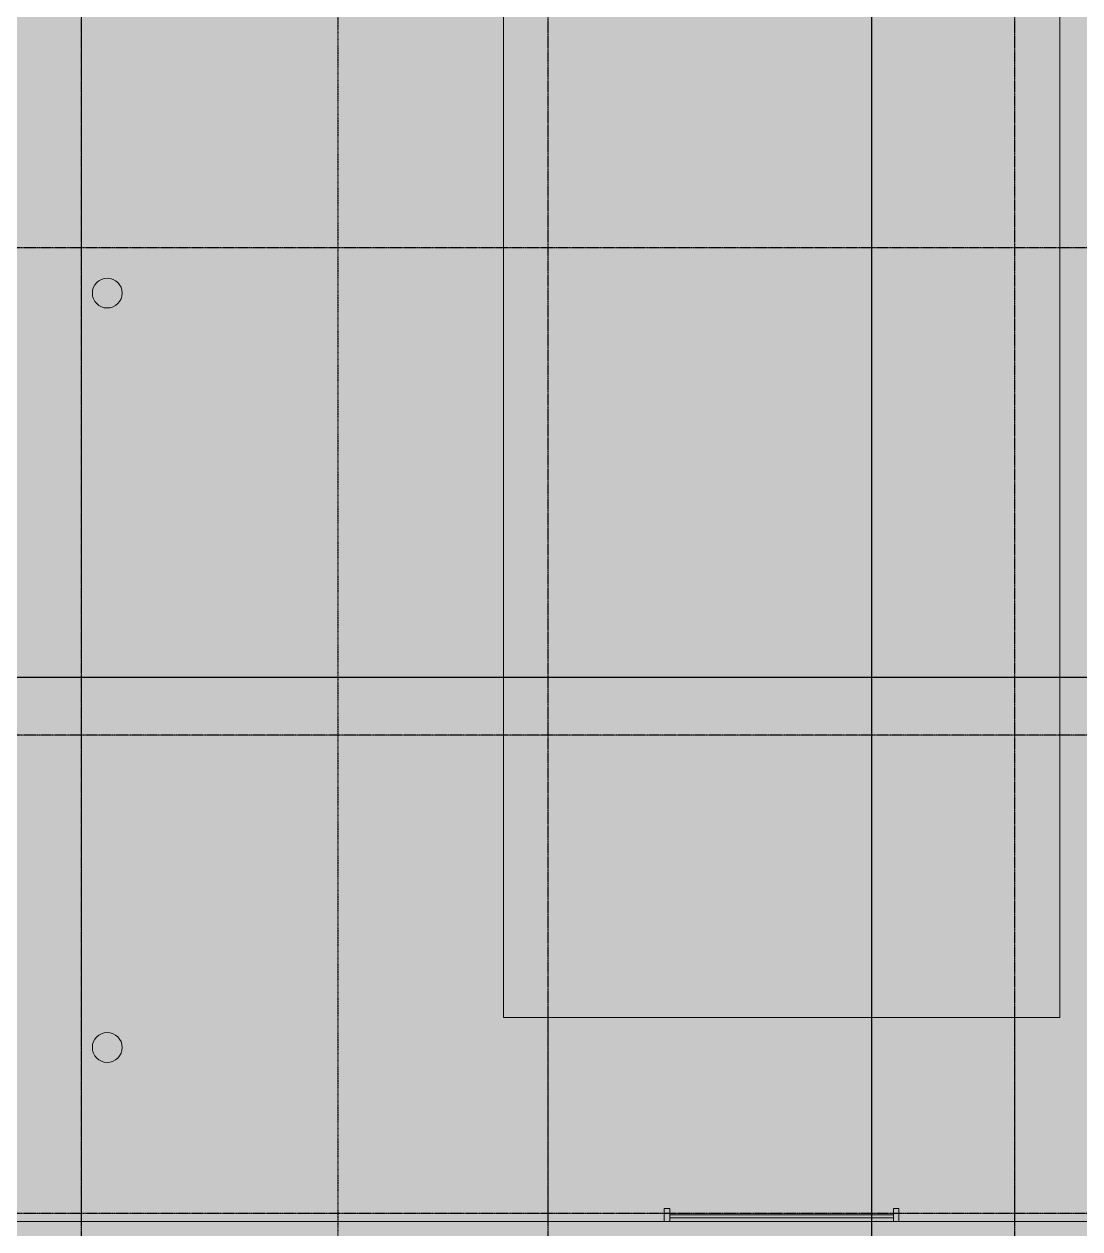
# Model space of a CAD drawing. Header units: inches. Extents: x 9391 to 11530, y 1186 to 2858.
# Drawn here: x 9997 to 10564, y 1524 to 2171 of the extents above; entities that cross this region are included whole.
import ezdxf

# ---------------------------------------------------------------- set-up
doc = ezdxf.new("R2010")
doc.units = ezdxf.units.IN
doc.header["$MEASUREMENT"] = 0
for name, pattern in [('Aligning Line 1_8_', [0.25, 0.125, -0.125]), ('Grid Line 1_2_', [0.875, 0.5, -0.125, 0.125, -0.125]), ('Čerchovaná', [0.625, 0.25, -0.1875, 0, -0.1875])]:
    doc.linetypes.add(name, pattern=pattern)
for name, color, linetype, lineweight in [('0-1', 7, 'Continuous', 5), ('0-2', 7, 'Continuous', 9), ('A-DOOR', 31, 'Continuous', 13), ('A-DOOR-1', 31, 'Čerchovaná', 9), ('A-ROOF', 132, 'Continuous', 13), ('A-ROOF-1', 132, 'Continuous', 5), ('G-ANNO-SYMB', 111, 'Aligning Line 1_8_', 30), ('G-ANNO-SYMB-1', 111, 'Continuous', 30), ('Q-CASE-1', 10, 'Continuous', 9), ('Q-CASE-2', 7, 'Continuous', 9), ('S-FNDN', 32, 'Continuous', 13), ('S-FNDN-1', 32, 'Continuous', 5), ('S-GRID-1', 1, 'Grid Line 1_2_', 30)]:
    doc.layers.add(name, color=color, linetype=linetype, lineweight=lineweight)

# ---------------------------------------------------------------- blocks, each defined once
blk = doc.blocks.new('Casework 3 - Casework 15-1443720-FLOOR PLAN - ROOF')
at = {"layer": 'Q-CASE-1'}
blk.add_hatch(color=256, dxfattribs=at).paths.add_polyline_path([(-1613.87, 10042.09), (-1614.1, 10044), (-1614.78, 10045.81), (-1615.88, 10047.39), (-1617.32, 10048.67), (-1619.03, 10049.57), (-1620.9, 10050.03), (-1622.83, 10050.03), (-1624.7, 10049.57), (-1626.41, 10048.67), (-1627.86, 10047.39), (-1628.95, 10045.81), (-1629.64, 10044), (-1629.87, 10042.09), (-1629.64, 10040.17), (-1628.95, 10038.37), (-1627.86, 10036.78), (-1626.41, 10035.5), (-1624.7, 10034.61), (-1622.83, 10034.15), (-1620.9, 10034.15), (-1619.03, 10034.61), (-1617.32, 10035.5), (-1615.88, 10036.78), (-1614.78, 10038.37), (-1614.1, 10040.17)], flags=0)
at = {"layer": 'Q-CASE-2'}
for start, end in [(0, 180), (180, 0)]:
    blk.add_arc((-1621.87, 10042.09), 8, start, end, dxfattribs=at)
blk = doc.blocks.new('Casework 1 - Casework 15-1443738-FLOOR PLAN - ROOF')
at = {"layer": 'Q-CASE-1'}
blk.add_hatch(color=256, dxfattribs=at).paths.add_polyline_path([(-2018.77, 10042.09), (-2019, 10044), (-2019.68, 10045.81), (-2020.78, 10047.39), (-2022.22, 10048.67), (-2023.93, 10049.57), (-2025.8, 10050.03), (-2027.73, 10050.03), (-2029.6, 10049.57), (-2031.31, 10048.67), (-2032.76, 10047.39), (-2033.85, 10045.81), (-2034.53, 10044), (-2034.77, 10042.09), (-2034.53, 10040.17), (-2033.85, 10038.37), (-2032.76, 10036.78), (-2031.31, 10035.5), (-2029.6, 10034.61), (-2027.73, 10034.15), (-2025.8, 10034.15), (-2023.93, 10034.61), (-2022.22, 10035.5), (-2020.78, 10036.78), (-2019.68, 10038.37), (-2019, 10040.17)], flags=0)
at = {"layer": 'Q-CASE-2'}
for start, end in [(0, 180), (180, 0)]:
    blk.add_arc((-2026.77, 10042.09), 8, start, end, dxfattribs=at)
blk = doc.blocks.new('Oakfire_2_Kitchen_rvt-1-FLOOR PLAN - ROOF')
at = {"layer": '0-2', "rotation": 270.0000000000005}
for name in ['Casework 1 - Casework 15-1443738-FLOOR PLAN - ROOF', 'Casework 3 - Casework 15-1443720-FLOOR PLAN - ROOF']:
    blk.add_blockref(name, (0, 0), dxfattribs=at)
blk = doc.blocks.new('Doors_Industrial_Loading-Systems_Sectional-Overhead-Door_Standard-Lift_Full-Vision - 3000 x 3000 mm-1714863-FLOOR PLAN - ROOF')
at = {"layer": 'A-DOOR'}
for p, q in [((-62.99, 4), (-62.99, 10.89)), ((-62.99, 10.89), (-60.04, 10.89)), ((-60.04, 10.89), (-60.04, 4)), ((-60.04, 7.54), (60.04, 7.54)), ((62.99, 10.89), (60.04, 10.89)), ((60.04, 10.89), (60.04, 4)), ((62.99, 10.89), (60.04, 10.89)), ((60.04, 10.89), (60.04, 4)), ((62.99, 4), (62.99, 10.89)), ((62.99, 4), (62.99, 10.89)), ((-60.04, 4), (-62.99, 4)), ((60.04, 5.97), (-60.04, 5.97)), ((60.04, 4), (62.99, 4)), ((60.04, 4), (62.99, 4))]:
    blk.add_line(p, q, dxfattribs=at)
at = {"layer": 'A-DOOR-1'}
for p, q in [((-59.06, 4), (59.06, 4)), ((59.06, -4), (-59.06, -4))]:
    blk.add_line(p, q, dxfattribs=at)

msp = doc.modelspace()

# ---------------------------------------------------------------- hatches: boundary and pattern name
at = {"layer": 'A-ROOF-1'}
for points in [[(9777.87, 1528.46), (10028.27, 1528.46), (10028.27, 2312.08), (9727.3, 2312.08), (9727.3, 2154.42), (9777.87, 2154.42), (9777.87, 1669.44), (9778.22, 1669.17), (9778.22, 1669.76), (9778.32, 1669.74), (9778.53, 1669.35), (9778.84, 1668.53), (9778.94, 1668.14), (9779.02, 1667.52), (9789.42, 1667.52), (9789.51, 1667.64), (9789.51, 1667.77), (9790.27, 1668.08), (9790.64, 1669.1), (9791.62, 1669.54), (9791.62, 1664.75), (9790.63, 1665.22), (9790.27, 1666.22), (9789.51, 1666.56), (9789.51, 1666.7), (9789.37, 1666.77), (9778.99, 1666.77), (9778.88, 1665.93), (9778.67, 1665.25), (9778.37, 1664.64), (9778.25, 1664.5), (9778.22, 1664.84), (9778.22, 1665.12), (9777.87, 1664.84), (9777.91, 1574.26), (9778.27, 1573.77), (9778.57, 1573.22), (9778.73, 1572.86), (9778.94, 1572.1), (9779.02, 1571.48), (9789.42, 1571.48), (9789.51, 1571.6), (9789.51, 1571.73), (9790.27, 1572.04), (9790.64, 1573.06), (9791.62, 1573.5), (9791.62, 1568.71), (9790.63, 1569.18), (9790.27, 1570.18), (9789.51, 1570.52), (9789.51, 1570.66), (9789.37, 1570.73), (9778.99, 1570.73), (9778.88, 1569.89), (9778.67, 1569.21), (9778.24, 1568.36), (9777.87, 1567.86), (9777.87, 1533.63)], [(10529.06, 1528.46), (10779.45, 1528.46), (10779.45, 2312.08), (10529.06, 2312.08), (10529.06, 2202.64), (10553.06, 2202.64), (10553.06, 1637.89), (10529.06, 1637.89)], [(10383.37, 1637.89), (10553.06, 1637.89), (10553.06, 2202.64), (10254.66, 2202.64), (10254.66, 1637.89)], [(10278.66, 1528.46), (10529.06, 1528.46), (10529.06, 1637.89), (10278.66, 1637.89)]]:
    msp.add_hatch(color=256, dxfattribs=at).paths.add_polyline_path(points, flags=0)
h = msp.add_hatch(color=256, dxfattribs=at)
h.paths.add_polyline_path([(10028.27, 1528.46), (10278.66, 1528.46), (10278.66, 1637.89), (10254.66, 1637.89), (10254.66, 2202.64), (10278.66, 2202.64), (10278.66, 2312.08), (10028.27, 2312.08), (10028.27, 1567.86)], flags=0)
h.paths.add_polyline_path([(10042.09, 1613.87), (10040.17, 1614.1), (10038.37, 1614.78), (10036.78, 1615.88), (10035.5, 1617.32), (10034.61, 1619.03), (10034.15, 1620.9), (10034.15, 1622.83), (10034.61, 1624.7), (10035.5, 1626.41), (10036.78, 1627.86), (10038.37, 1628.95), (10040.17, 1629.64), (10042.09, 1629.87), (10044, 1629.64), (10045.81, 1628.95), (10047.39, 1627.86), (10048.67, 1626.41), (10049.57, 1624.7), (10050.03, 1622.83), (10050.03, 1620.9), (10049.57, 1619.03), (10048.67, 1617.32), (10047.39, 1615.88), (10045.81, 1614.78), (10044, 1614.1)], flags=0)
h.paths.add_polyline_path([(10042.09, 2018.77), (10040.17, 2019), (10038.37, 2019.68), (10036.78, 2020.78), (10035.5, 2022.22), (10034.61, 2023.93), (10034.15, 2025.8), (10034.15, 2027.73), (10034.61, 2029.6), (10035.5, 2031.31), (10036.78, 2032.76), (10038.37, 2033.85), (10040.17, 2034.53), (10042.09, 2034.77), (10044, 2034.53), (10045.81, 2033.85), (10047.39, 2032.76), (10048.67, 2031.31), (10049.57, 2029.6), (10050.03, 2027.73), (10050.03, 2025.8), (10049.57, 2023.93), (10048.67, 2022.22), (10047.39, 2020.78), (10045.81, 2019.68), (10044, 2019)], flags=0)
at = {"layer": 'S-FNDN-1'}
msp.add_hatch(color=256, dxfattribs=at).paths.add_polyline_path([(10197.24, 1520.46), (10788.65, 1520.46), (10788.65, 1528.46), (9765.62, 1528.46), (9765.62, 1520.46), (10135.2, 1520.46)], flags=0)

# ---------------------------------------------------------------- linework, layer by layer
at = {"layer": 'A-ROOF'}
for p, q in [((10028.27, 2312.08), (10028.27, 1528.46)), ((10254.66, 2202.64), (10254.66, 1637.89)), ((10553.06, 1637.89), (10553.06, 2202.64)), ((10254.66, 1637.89), (10553.06, 1637.89)), ((10278.66, 1637.89), (10278.66, 1528.46)), ((10529.06, 1528.46), (10529.06, 1637.89))]:
    msp.add_line(p, q, dxfattribs=at)
at = {"layer": 'G-ANNO-SYMB'}
msp.add_line((10165.83, 2666.06), (10165.83, 1425.58), dxfattribs=at)
at = {"layer": 'G-ANNO-SYMB-1'}
for p, q in [((10452.03, 2800.09), (10452.03, 1243.74)), ((11472.02, 1820.42), (9558.88, 1820.42))]:
    msp.add_line(p, q, dxfattribs=at)
at = {"layer": 'S-FNDN'}
msp.add_line((9773.62, 1528.46), (10788.65, 1528.46), dxfattribs=at)
at = {"layer": 'S-GRID-1'}
for p, q in [((10028.27, 1368.27), (10028.27, 2735.87)), ((10278.66, 1368.27), (10278.66, 2735.87)), ((10529.06, 1368.27), (10529.06, 2735.87)), ((11461, 2051), (9574.73, 2051)), ((11461, 1789.54), (9574.73, 1789.54)), ((11461, 1532.71), (9574.73, 1532.71))]:
    msp.add_line(p, q, dxfattribs=at)

# ---------------------------------------------------------------- block references
at = {"layer": '0-1'}
msp.add_blockref('Oakfire_2_Kitchen_rvt-1-FLOOR PLAN - ROOF', (0, 0), dxfattribs=at)
at = {"layer": 'A-DOOR'}
msp.add_blockref('Doors_Industrial_Loading-Systems_Sectional-Overhead-Door_Standard-Lift_Full-Vision - 3000 x 3000 mm-1714863-FLOOR PLAN - ROOF', (10403.86, 1524.46), dxfattribs=at)

doc.saveas('drawing.dxf')
